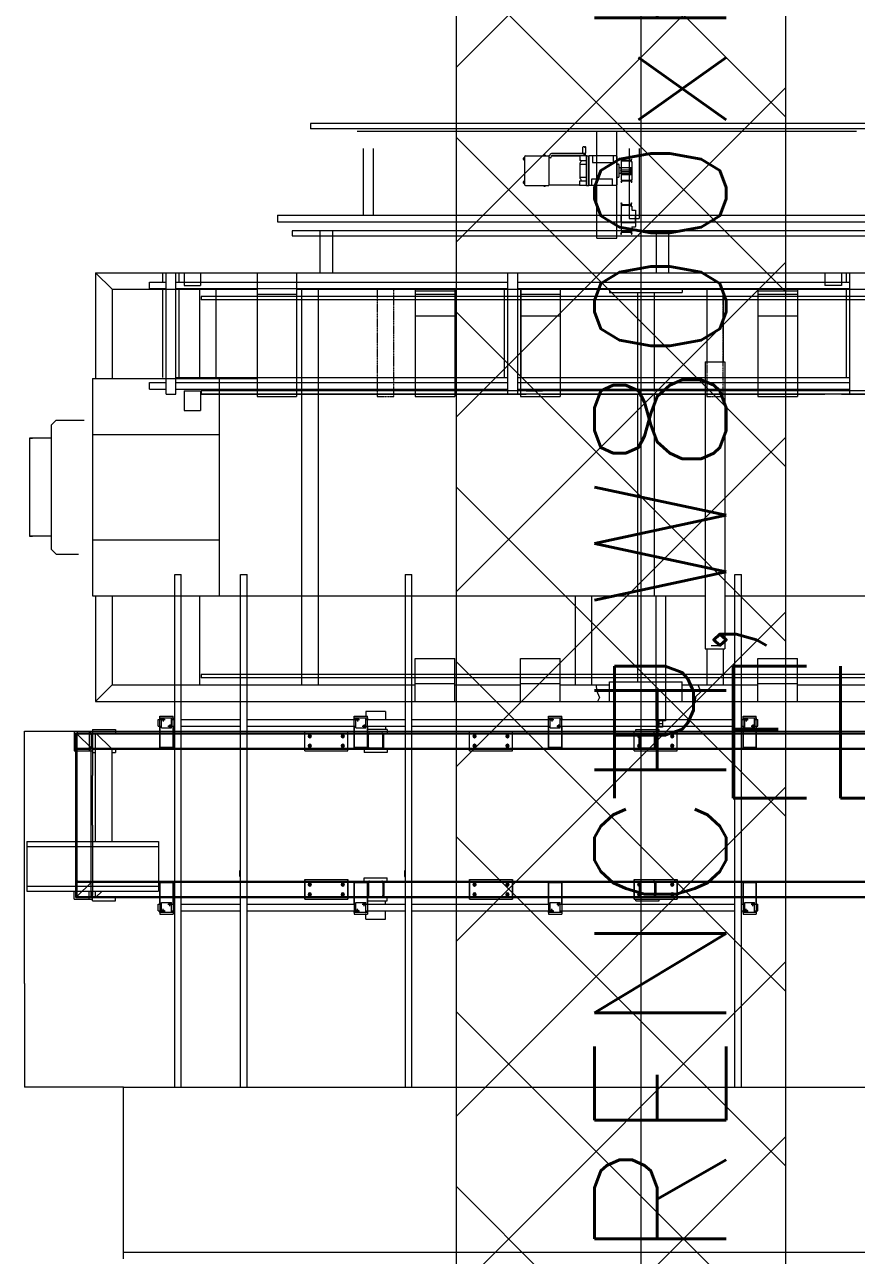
# Model space of a CAD drawing. Extents: x -59767 to 1106559, y -1290 to 1129522.
# Drawn here: x 114988 to 117513, y 257012 to 260745 of the extents above; entities that cross this region are included whole.
import ezdxf

# ---------------------------------------------------------------- set-up
doc = ezdxf.new("R2010")
doc.units = 0
doc.linetypes.add('CENTER', pattern=[2, 1.25, -0.25, 0.25, -0.25])
doc.linetypes.add('PHANTOM', pattern=[2.5, 1.25, -0.25, 0.25, -0.25, 0.25, -0.25])
for name, color, linetype, lineweight in [('TEXT', 3, 'CONTINUOUS', 9), ('TRENCH', 9, 'CONTINUOUS', 9), ('중간선', 5, 'CONTINUOUS', 9), ('중심선', 1, 'CENTER', 9)]:
    doc.layers.add(name, color=color, linetype=linetype, lineweight=lineweight)
doc.styles.get("Standard").update_dxf_attribs({"font": 'romans.shx', "bigfont": 'whtgtxt.shx'})

msp = doc.modelspace()

# ---------------------------------------------------------------- hatches: boundary and pattern name
at = {"layer": 'TRENCH'}
h = msp.add_hatch(dxfattribs=at)
h.set_pattern_fill('ANSI37', color=256, scale=3000)
h.set_pattern_definition([(45, (80395.02, 245394.85), (-265.165, 265.165), []), (135, (80395.02, 245394.85), (-265.165, -265.165), [])])
h.paths.add_polyline_path([(116298.2, 266144.8), (116298.2, 250644.9), (117298.2, 250644.9), (117298.2, 266144.8)])

# ---------------------------------------------------------------- linework, layer by layer
msp.add_lwpolyline([(117298.2, 266144.8), (116298.2, 266144.8), (116298.2, 250644.9), (117298.2, 250644.9)], close=True, dxfattribs=at)
at = {"layer": '중간선', "lineweight": 9}
for p, q in [((115855.8, 260444.9), (115855.8, 260428.9)), ((119355.8, 260444.9), (115855.8, 260444.9)), ((119355.8, 260428.9), (115855.8, 260428.9)), ((115997.8, 260422), (117512.8, 260422)), ((116725.3, 260097), (116725.3, 260422)), ((116785.3, 260097), (116785.3, 260422)), ((116015.8, 260368.8), (116015.8, 260167)), ((116045.8, 260368.8), (116045.8, 260167)), ((116682.7, 260355.4), (116682.7, 260373.1)), ((116691.9, 260355.4), (116691.9, 260373.1)), ((116823.3, 260368.8), (116823.3, 260156.9)), ((116853.3, 260368.8), (116853.3, 260156.9)), ((116501.5, 260338.2), (116502.3, 260338.2)), ((116501.5, 260337.2), (116502.3, 260337.2)), ((116502.3, 260337.2), (116502.3, 260338.2)), ((116504.5, 260334.3), (116504.5, 260341.1)), ((116504.5, 260341.1), (116505.5, 260341.1)), ((116505.5, 260338.1), (116504.5, 260337.4)), ((116504.5, 260334.3), (116505.5, 260334.3)), ((116505.5, 260344), (116505.5, 260260)), ((116508.5, 260347), (116579.3, 260347)), ((116565.8, 260348.7), (116565.8, 260349.2)), ((116566.8, 260348.7), (116565.8, 260348.7)), ((116566.8, 260348.7), (116566.8, 260349.2)), ((116579.3, 260347), (116579.3, 260257)), ((116580.9, 260346.6), (116579.3, 260346.6)), ((116582.9, 260340.8), (116579.3, 260340.8)), ((116582.1, 260347.8), (116582.1, 260348.6)), ((116679.4, 260353.5), (116587.1, 260353.5)), ((116587.9, 260345.7), (116587.9, 260346.6)), ((116670.9, 260346.3), (116587.9, 260346.1)), ((116678.2, 260347.8), (116589.1, 260347.8)), ((116693.3, 260346.7), (116673.1, 260346.7)), ((116673.1, 260346.7), (116673.1, 260332.8)), ((116674.3, 260333), (116693.3, 260333)), ((116682.7, 260355.4), (116691.9, 260355.4)), ((116683.6, 260346.7), (116683.6, 260349.2)), ((116686.1, 260346.7), (116686.1, 260350.9)), ((116688.4, 260346.7), (116688.4, 260353.8)), ((116689.8, 260346.7), (116689.8, 260355.4)), ((116691, 260346.7), (116691, 260355.4)), ((116693.3, 260257.3), (116693.3, 260346.7)), ((116693.3, 260346.5), (116693.8, 260346.5)), ((116693.8, 260346.5), (116693.8, 260257.5)), ((116694.3, 260347), (116700.3, 260347)), ((116700.3, 260257), (116700.3, 260347)), ((116700.3, 260258), (116700.3, 260346)), ((116701.3, 260346), (116700.3, 260346)), ((116783.3, 260347), (116701.3, 260347)), ((116701.3, 260346), (116701.3, 260347)), ((116701.3, 260258), (116701.3, 260346)), ((116712.3, 260347), (116712.3, 260327)), ((116774.8, 260347), (116774.8, 260327)), ((116785.3, 260345), (116785.3, 260259)), ((116673.1, 260324.7), (116673.1, 260279.3)), ((116674.5, 260321.6), (116693.3, 260321.6)), ((116712.3, 260327), (116774.8, 260327)), ((116786.3, 260322), (116790.3, 260322)), ((116792.3, 260284), (116792.3, 260320)), ((116792.3, 260311), (116824.3, 260311)), ((116824.3, 260293), (116792.3, 260293)), ((116799.8, 260304.5), (116824.8, 260304.5)), ((116799.8, 260299.5), (116824.8, 260299.5)), ((116824.3, 260311), (116824.3, 260304.5)), ((116824.3, 260311), (116824.8, 260310.5)), ((116824.3, 260299.5), (116824.3, 260293)), ((116824.3, 260293), (116824.8, 260293.5)), ((116824.8, 260310.5), (116824.8, 260293.5)), ((116501.5, 260266.8), (116502.3, 260266.8)), ((116501.5, 260265.8), (116502.3, 260265.8)), ((116502.3, 260266.8), (116502.3, 260265.8)), ((116504.5, 260269.7), (116504.5, 260262.9)), ((116504.5, 260269.7), (116505.5, 260269.7)), ((116505.5, 260266), (116504.5, 260266.7)), ((116504.5, 260262.9), (116505.5, 260262.9)), ((116508.5, 260257), (116579.3, 260257)), ((116565.8, 260255.3), (116565.8, 260254.8)), ((116566.8, 260255.3), (116565.8, 260255.3)), ((116566.8, 260255.3), (116566.8, 260254.8)), ((116670.9, 260257.7), (116579.3, 260258)), ((116673.1, 260257.3), (116673.1, 260271.3)), ((116693.3, 260257.3), (116673.1, 260257.3)), ((116674.3, 260271), (116693.3, 260271)), ((116674.5, 260282.4), (116693.3, 260282.4)), ((116693.3, 260257.5), (116693.8, 260257.5)), ((116694.3, 260257), (116700.3, 260257)), ((116701.3, 260258), (116700.3, 260258)), ((116701.3, 260258), (116701.3, 260257)), ((116783.3, 260257), (116701.3, 260257)), ((116709.8, 260277), (116772.3, 260277)), ((116709.8, 260257), (116709.8, 260277)), ((116772.3, 260257), (116772.3, 260277)), ((116786.3, 260282), (116790.3, 260282)), ((115755.3, 260167), (115755.3, 260147)), ((115755.3, 260167), (119255.3, 260167)), ((115755.3, 260147), (119255.3, 260147)), ((116823.3, 260156.9), (116853.3, 260156.9)), ((119300.2, 260119), (115800.2, 260119)), ((115800.2, 260119), (115800.2, 260104)), ((115884.7, 260119), (115884.7, 259992)), ((115922.7, 260119), (115922.7, 259992)), ((116904.7, 260119), (116904.7, 259992)), ((116942.7, 260119), (116942.7, 259992)), ((115800.2, 260104), (119300.2, 260104)), ((116725.3, 260097), (116785.3, 260097)), ((115203.7, 259992), (119378.7, 259992)), ((115367.5, 259964.1), (115417.5, 259964.1)), ((115367.5, 259944.1), (115367.5, 259964.1)), ((115407.5, 259964.1), (115407.5, 259992)), ((115417.5, 259624.1), (115417.5, 259992)), ((115447.5, 259624.1), (115447.5, 259992)), ((115447.5, 259964.1), (116455, 259964.1)), ((115457.5, 259964.1), (115457.5, 259992)), ((115472.5, 259992), (115472.5, 259954.1)), ((115522.5, 259992), (115522.5, 259954.1)), ((116455, 259624.1), (116455, 259992)), ((116485, 259624.1), (116485, 259992)), ((116485, 259964.1), (117492.5, 259964.1)), ((117417.5, 259992), (117417.5, 259954.1)), ((117467.5, 259992), (117467.5, 259954.1)), ((117482.5, 259964.1), (117482.5, 259992)), ((117492.5, 259624.1), (117492.5, 259992)), ((115367.5, 259944.1), (115417.5, 259944.1)), ((115407.5, 259674.1), (115407.5, 259944.1)), ((115447.5, 259944.1), (116455, 259944.1)), ((115457.5, 259674.1), (115457.5, 259944.1)), ((115472.5, 259954.1), (115522.5, 259954.1)), ((116445, 259674.1), (116445, 259944.1)), ((116485, 259944.1), (117492.5, 259944.1)), ((116495, 259674.1), (116495, 259944.1)), ((117467.5, 259954.1), (117417.5, 259954.1)), ((117482.5, 259674.1), (117482.5, 259944.1)), ((115367.5, 259659.1), (115417.5, 259659.1)), ((115367.5, 259639.1), (115367.5, 259659.1)), ((115447.5, 259674.1), (116455, 259674.1)), ((115447.5, 259659.1), (116455, 259659.1)), ((116485, 259674.1), (117492.5, 259674.1)), ((116485, 259659.1), (117492.5, 259659.1)), ((115367.5, 259639.1), (115417.5, 259639.1)), ((115417.5, 259624.1), (115447.5, 259624.1)), ((115447.5, 259639.1), (116455, 259639.1)), ((115472.5, 259634.1), (115522.5, 259634.1)), ((115472.5, 259634.1), (115472.5, 259574.1)), ((115522.5, 259634.1), (115522.5, 259574.1)), ((115522.5, 259624.1), (116510, 259624.1)), ((116485, 259639.1), (117492.5, 259639.1)), ((116510, 259634.1), (116560, 259634.1)), ((116560, 259624.1), (117417.5, 259624.1)), ((117467.5, 259634.1), (117417.5, 259634.1)), ((117467.5, 259624.1), (118455, 259624.1)), ((115472.5, 259574.1), (115522.5, 259574.1)), ((114988.1, 257836.7), (114988.1, 258601.7)), ((114988.1, 258601.7), (118988.1, 258601.7)), ((114988.1, 257836.7), (114988.1, 257522)), ((115288.2, 257522), (114988.1, 257522)), ((115288.2, 257002), (115288.2, 257522)), ((115288.2, 257522), (119288.2, 257522)), ((115288.2, 257022), (119288.2, 257022))]:
    msp.add_line(p, q, dxfattribs=at)
at = {"layer": '중간선', "linetype": 'Continuous', "lineweight": 9}
for p, q in [((116798.7, 260337), (116800.4, 260337)), ((116798.7, 260337), (116799.7, 260333.3)), ((116799.1, 260330), (116798.8, 260329.7)), ((116798.8, 260329.7), (116798.8, 260274.3)), ((116799.1, 260330), (116801.3, 260330)), ((116799.7, 260330), (116799.7, 260333.3)), ((116800.4, 260337), (116801.3, 260333.5)), ((116801.3, 260333.5), (116828.3, 260333.5)), ((116801.3, 260330), (116801.3, 260333.5)), ((116801.3, 260331.3), (116828.3, 260331.3)), ((116828.3, 260333.5), (116829.3, 260337)), ((116828.3, 260330), (116828.3, 260333.5)), ((116828.3, 260330), (116830.5, 260330)), ((116829.3, 260337), (116830.9, 260337)), ((116829.9, 260333.3), (116830.9, 260337)), ((116829.9, 260330), (116829.9, 260333.3)), ((116830.5, 260330), (116830.8, 260329.7)), ((116830.8, 260329.7), (116830.8, 260274.3)), ((116798.8, 260311.5), (116799.3, 260311)), ((116798.8, 260292.5), (116799.3, 260293)), ((116799.3, 260311), (116830.3, 260311)), ((116799.3, 260293), (116799.3, 260311)), ((116799.3, 260293), (116830.3, 260293)), ((116830.8, 260311.5), (116830.3, 260311)), ((116830.3, 260293), (116830.3, 260311)), ((116830.8, 260292.5), (116830.3, 260293)), ((116798.7, 260267), (116799.7, 260270.8)), ((116798.7, 260267), (116800.4, 260267)), ((116798.8, 260290.2), (116830.8, 260290.2)), ((116799.1, 260274), (116798.8, 260274.3)), ((116799.1, 260274), (116801.3, 260274)), ((116799.7, 260274), (116799.7, 260270.8)), ((116800.4, 260267), (116801.3, 260270.6)), ((116801.3, 260274), (116801.3, 260270.6)), ((116801.3, 260272.7), (116828.3, 260272.7)), ((116801.3, 260270.6), (116828.3, 260270.6)), ((116828.3, 260274), (116828.3, 260270.6)), ((116828.3, 260274), (116830.5, 260274)), ((116828.3, 260270.6), (116829.3, 260267)), ((116829.3, 260267), (116830.9, 260267)), ((116829.9, 260274), (116829.9, 260270.8)), ((116829.9, 260270.8), (116830.9, 260267)), ((116830.5, 260274), (116830.8, 260274.3)), ((116798.2, 260204.5), (116799.9, 260204.5)), ((116798.2, 260204.5), (116799.7, 260198.9)), ((116799.1, 260194.5), (116798.8, 260194.2)), ((116798.8, 260194.2), (116798.8, 260119.8)), ((116798.8, 260181.7), (116798.8, 260132.3)), ((116799.1, 260194.5), (116801.3, 260194.5)), ((116799.7, 260194.5), (116799.7, 260198.9)), ((116799.9, 260204.5), (116801.3, 260199.1)), ((116801.3, 260199.1), (116828.3, 260199.1)), ((116801.3, 260194.5), (116801.3, 260199.1)), ((116801.3, 260196.9), (116828.3, 260196.9)), ((116828.3, 260199.1), (116829.8, 260204.5)), ((116828.3, 260194.5), (116828.3, 260199.1)), ((116828.3, 260194.5), (116830.5, 260194.5)), ((116829.8, 260204.5), (116831.4, 260204.5)), ((116829.9, 260198.9), (116831.4, 260204.5)), ((116829.9, 260194.5), (116829.9, 260198.9)), ((116830.5, 260194.5), (116830.8, 260194.2)), ((116830.8, 260194.2), (116830.8, 260182)), ((116830.8, 260182), (116842.3, 260182)), ((116842.3, 260182), (116842.8, 260181.5)), ((116842.8, 260181.5), (116842.8, 260132.5)), ((116798.8, 260167.5), (116799.3, 260167)), ((116798.8, 260146.5), (116799.3, 260147)), ((116798.8, 260144.2), (116842.8, 260144.2)), ((116799.3, 260147), (116799.3, 260167)), ((116799.3, 260167), (116842.3, 260167)), ((116799.3, 260147), (116842.3, 260147)), ((116842.3, 260167), (116842.8, 260167.5)), ((116842.3, 260147), (116842.3, 260167)), ((116842.3, 260147), (116842.8, 260146.5)), ((116798.2, 260109.5), (116799.7, 260115.2)), ((116798.2, 260109.5), (116799.9, 260109.5)), ((116799.1, 260119.5), (116798.8, 260119.8)), ((116799.1, 260119.5), (116801.3, 260119.5)), ((116799.7, 260119.5), (116799.7, 260115.2)), ((116799.9, 260109.5), (116801.3, 260114.9)), ((116801.3, 260119.5), (116801.3, 260114.9)), ((116801.3, 260117.1), (116828.3, 260117.1)), ((116801.3, 260114.9), (116828.3, 260114.9)), ((116828.3, 260119.5), (116828.3, 260114.9)), ((116828.3, 260119.5), (116830.5, 260119.5)), ((116828.3, 260114.9), (116829.8, 260109.5)), ((116829.8, 260109.5), (116831.4, 260109.5)), ((116829.9, 260119.5), (116829.9, 260115.2)), ((116829.9, 260115.2), (116831.4, 260109.5)), ((116830.5, 260119.5), (116830.8, 260119.8)), ((116830.8, 260132), (116830.8, 260119.8)), ((116830.8, 260132), (116842.3, 260132)), ((116842.3, 260132), (116842.8, 260132.5)), ((115203.7, 259992), (115203.7, 259672)), ((115253.7, 259942), (115203.7, 259992)), ((115693.7, 259992), (115693.7, 259617)), ((115813.7, 259992), (115813.7, 259617)), ((115253.7, 259942), (115253.7, 259672)), ((115253.7, 259942), (115693.7, 259942)), ((115518.7, 259942), (115518.7, 259672)), ((119378.7, 259920), (115523.7, 259920)), ((115523.7, 259920), (115523.7, 259910)), ((115568.7, 259942), (115568.7, 259672)), ((115693.7, 259927), (115693.7, 259617)), ((115693.7, 259927), (115813.7, 259927)), ((115813.7, 259942), (116983.7, 259942)), ((115813.7, 259927), (115813.7, 259617)), ((115828.7, 259942), (115828.7, 259187)), ((115878.7, 259942), (115878.7, 259187)), ((116173.7, 259942), (116173.7, 259862)), ((116173.7, 259937), (116293.7, 259937)), ((116173.7, 259927), (116173.7, 259617)), ((116173.7, 259927), (116293.7, 259927)), ((116293.7, 259942), (116293.7, 259862)), ((116293.7, 259927), (116293.7, 259617)), ((116493.7, 259942), (116493.7, 259862)), ((116493.7, 259927), (116493.7, 259617)), ((116493.7, 259927), (116613.7, 259927)), ((116613.7, 259942), (116613.7, 259862)), ((116613.7, 259927), (116613.7, 259617)), ((116763.7, 259942), (116763.7, 259932)), ((116763.7, 259932), (116983.7, 259932)), ((116848.7, 259932), (116848.7, 259632)), ((116898.7, 259932), (116898.7, 259632)), ((116983.7, 259942), (118183.7, 259942)), ((116983.7, 259942), (116983.7, 259932)), ((117058.7, 259942), (117058.7, 259722)), ((117108.7, 259942), (117108.7, 259722)), ((117213.7, 259942), (117213.7, 259862)), ((117213.7, 259937), (117333.7, 259937)), ((117213.7, 259927), (117213.7, 259617)), ((117213.7, 259927), (117333.7, 259927)), ((117333.7, 259942), (117333.7, 259862)), ((117333.7, 259927), (117333.7, 259617)), ((119378.7, 259910), (115523.7, 259910)), ((116173.7, 259862), (116293.7, 259862)), ((116493.7, 259862), (116613.7, 259862)), ((117213.7, 259862), (117333.7, 259862)), ((117053.7, 259722), (117053.7, 258852)), ((117053.7, 259722), (117113.7, 259722)), ((117113.7, 259722), (117113.7, 258852)), ((115193.7, 259672), (115693.7, 259672)), ((115193.7, 259672), (115193.7, 259502)), ((115578.7, 259672), (115578.7, 259502)), ((119378.7, 259634), (115523.7, 259634)), ((115523.7, 259634), (115523.7, 259624)), ((119378.7, 259624), (115523.7, 259624)), ((116848.7, 259622), (116848.7, 259012)), ((116898.7, 259622), (116898.7, 259012)), ((115693.7, 259617), (115813.7, 259617)), ((115693.7, 259617), (115813.7, 259617)), ((116173.7, 259617), (116293.7, 259617)), ((116493.7, 259617), (116613.7, 259617)), ((117213.7, 259617), (117333.7, 259617)), ((115068.7, 259530), (115083.7, 259545)), ((115083.7, 259545), (115169.4, 259545)), ((115068.7, 259530), (115068.7, 259154)), ((115002.7, 259491), (115002.7, 259193)), ((115068.7, 259491), (115002.7, 259491)), ((115002.7, 259491), (115012.2, 259491)), ((115193.7, 259502), (115193.7, 259012)), ((115193.7, 259502), (115578.7, 259502)), ((115578.7, 259502), (115578.7, 259012)), ((115002.7, 259205), (115002.7, 259193)), ((115002.7, 259193), (115012.2, 259193)), ((115068.7, 259193), (115002.7, 259193)), ((115013.2, 259193), (115012.2, 259194)), ((115193.7, 259182), (115578.7, 259182)), ((115828.7, 259187), (115828.7, 258742)), ((115878.7, 259187), (115878.7, 258742)), ((115068.7, 259154), (115083.7, 259139)), ((115083.7, 259139), (115152.2, 259139)), ((115443.7, 257522), (115443.7, 259077)), ((115443.7, 259077), (115463.7, 259077)), ((115463.7, 257522), (115463.7, 259077)), ((115643.7, 257522), (115643.7, 259077)), ((115643.7, 259077), (115663.7, 259077)), ((115663.7, 257522), (115663.7, 259077)), ((116143.7, 259077), (116143.7, 257522)), ((116143.7, 259077), (116163.7, 259077)), ((116163.7, 257522), (116163.7, 259077)), ((117143.7, 257522), (117143.7, 259077)), ((117143.7, 259077), (117163.7, 259077)), ((117163.7, 257522), (117163.7, 259077)), ((115193.7, 259012), (116143.7, 259012)), ((115203.7, 259012), (115203.7, 258692)), ((115253.7, 259012), (115253.7, 258742)), ((115518.7, 259012), (115518.7, 258742)), ((116143.7, 259012), (117053.7, 259012)), ((116658.7, 259012), (116658.7, 258742)), ((116708.7, 259012), (116708.7, 258742)), ((116848.7, 259012), (116848.7, 258752)), ((116903.7, 259012), (116903.7, 258633)), ((116933.7, 259012), (116933.7, 258633)), ((117113.7, 259012), (117648.7, 259012)), ((117053.7, 258852), (117113.7, 258852)), ((117058.7, 258852), (117058.7, 258742)), ((117072.2, 258862), (117095.2, 258862)), ((117108.7, 258852), (117108.7, 258742)), ((116173.7, 258822), (116293.7, 258822)), ((116173.7, 258692), (116173.7, 258822)), ((116293.7, 258692), (116293.7, 258822)), ((116493.7, 258822), (116613.7, 258822)), ((116493.7, 258692), (116493.7, 258822)), ((116613.7, 258692), (116613.7, 258822)), ((117213.7, 258822), (117333.7, 258822)), ((117213.7, 258692), (117213.7, 258822)), ((117333.7, 258692), (117333.7, 258822)), ((119378.7, 258774), (115523.7, 258774)), ((115523.7, 258774), (115523.7, 258764)), ((119378.7, 258764), (115523.7, 258764)), ((115253.7, 258742), (115203.7, 258692)), ((115253.7, 258742), (116173.7, 258742)), ((116173.7, 258747), (116293.7, 258747)), ((116293.7, 258742), (116493.7, 258742)), ((116493.7, 258747), (116613.7, 258747)), ((116613.7, 258742), (116763.7, 258742)), ((116722.6, 258742), (116724.1, 258725.7)), ((116724.1, 258725.7), (116732.7, 258704.3)), ((116763.7, 258752), (116983.7, 258752)), ((116763.7, 258692), (116763.7, 258752)), ((116983.7, 258692), (116983.7, 258752)), ((116983.7, 258742), (117213.7, 258742)), ((117032, 258742), (117040.4, 258721.4)), ((117213.7, 258747), (117333.7, 258747)), ((117333.7, 258742), (117613.7, 258742)), ((115203.7, 258692), (119378.7, 258692)), ((116732.7, 258704.3), (116726.9, 258692)), ((117024.3, 258706.4), (117023.5, 258692)), ((117040.4, 258721.4), (117024.3, 258706.4)), ((116083.7, 258662), (116023.7, 258662)), ((116023.7, 258662), (116023.7, 258645.8)), ((116083.7, 258662), (116083.7, 258637)), ((115393.7, 258637), (115403.7, 258637)), ((115393.7, 258617), (115393.7, 258637)), ((115393.7, 258617), (115403.7, 258617)), ((115398.7, 258547), (115398.7, 258647)), ((115398.7, 258647), (115438.7, 258647)), ((115398.7, 258642), (115398.7, 258637)), ((115398.7, 258642), (115438.7, 258642)), ((115398.7, 258617), (115398.7, 258552)), ((115403.1, 258637), (115414.3, 258637)), ((115403.7, 258612), (115403.7, 258642)), ((115403.7, 258612), (115433.7, 258612)), ((115408.7, 258642.6), (115408.7, 258631.4)), ((115423.1, 258617), (115434.3, 258617)), ((115428.7, 258622.6), (115428.7, 258611.4)), ((115433.7, 258612), (115433.7, 258642)), ((115433.7, 258637), (115443.7, 258637)), ((115433.7, 258617), (115443.7, 258617)), ((115438.7, 258547), (115438.7, 258647)), ((115438.7, 258642), (115438.7, 258637)), ((115438.7, 258617), (115438.7, 258552)), ((115463.7, 258637), (115643.7, 258637)), ((115463.7, 258617), (115643.7, 258617)), ((115663.7, 258637), (115993.7, 258637)), ((115663.7, 258617), (115993.7, 258617)), ((115988.7, 258547), (115988.7, 258647)), ((115988.7, 258647), (116028.7, 258647)), ((115988.7, 258642), (116028.7, 258642)), ((115988.7, 258642), (115988.7, 258637)), ((115988.7, 258617), (115988.7, 258552)), ((115993.1, 258637), (116004.3, 258637)), ((115993.7, 258612), (115993.7, 258642)), ((115993.7, 258612), (116023.7, 258612)), ((115998.7, 258642.6), (115998.7, 258631.4)), ((116013.1, 258617), (116024.3, 258617)), ((116018.7, 258622.6), (116018.7, 258611.4)), ((116023.7, 258612), (116023.7, 258642)), ((116023.7, 258637), (116143.7, 258637)), ((116023.7, 258617), (116143.7, 258617)), ((116028.7, 258547), (116028.7, 258647)), ((116028.7, 258642), (116028.7, 258637)), ((116028.7, 258617), (116028.7, 258552)), ((116083.7, 258617), (116083.7, 258607)), ((116163.7, 258637), (116583.7, 258637)), ((116163.7, 258617), (116583.7, 258617)), ((116578.7, 258547), (116578.7, 258647)), ((116578.7, 258647), (116618.7, 258647)), ((116578.7, 258642), (116618.7, 258642)), ((116578.7, 258642), (116578.7, 258637)), ((116578.7, 258617), (116578.7, 258552)), ((116583.1, 258637), (116594.3, 258637)), ((116583.7, 258612), (116583.7, 258642)), ((116583.7, 258612), (116613.7, 258612)), ((116588.7, 258642.6), (116588.7, 258631.4)), ((116603.1, 258617), (116614.3, 258617)), ((116608.7, 258622.6), (116608.7, 258611.4)), ((116613.7, 258612), (116613.7, 258642)), ((116613.7, 258637), (117143.7, 258637)), ((116613.7, 258617), (117143.7, 258617)), ((116618.7, 258547), (116618.7, 258647)), ((116618.7, 258642), (116618.7, 258637)), ((116618.7, 258617), (116618.7, 258552)), ((116933.7, 258633), (116903.7, 258633)), ((116912.7, 258633), (116912.7, 258614)), ((116924.7, 258624), (116912.7, 258624)), ((116924.7, 258614), (116912.7, 258614)), ((116924.7, 258633), (116924.7, 258614)), ((117163.7, 258637), (117173.7, 258637)), ((117163.7, 258617), (117173.7, 258617)), ((117168.7, 258547), (117168.7, 258647)), ((117168.7, 258647), (117208.7, 258647)), ((117168.7, 258642), (117168.7, 258637)), ((117168.7, 258642), (117208.7, 258642)), ((117168.7, 258617), (117168.7, 258552)), ((117173.1, 258637), (117184.3, 258637)), ((117173.7, 258612), (117173.7, 258642)), ((117173.7, 258612), (117203.7, 258612)), ((117178.7, 258642.6), (117178.7, 258631.4)), ((117193.1, 258617), (117204.3, 258617)), ((117198.7, 258622.6), (117198.7, 258611.4)), ((117203.7, 258612), (117203.7, 258642)), ((117203.7, 258637), (117213.7, 258637)), ((117203.7, 258617), (117213.7, 258617)), ((117208.7, 258547), (117208.7, 258647)), ((117208.7, 258642), (117208.7, 258637)), ((117208.7, 258617), (117208.7, 258552)), ((117213.7, 258617), (117213.7, 258637)), ((115138.7, 258602), (115193.7, 258602)), ((115138.7, 258602), (115138.7, 258542)), ((115143.7, 258597), (115398.7, 258597)), ((115143.7, 258467), (115143.7, 258597)), ((115193.7, 258547), (115143.7, 258597)), ((115146.9, 258593.8), (119375.5, 258593.8)), ((115146.9, 258593.8), (115146.9, 258100.2)), ((115183.7, 258602), (115183.7, 258542)), ((115190.5, 258590.6), (115190.5, 258553.4)), ((115193.7, 258607), (115263.7, 258607)), ((115193.7, 258607), (115193.7, 258537)), ((115193.7, 258553.4), (115193.7, 258590.6)), ((115203.7, 258267), (115203.7, 258597)), ((115203.7, 258597), (115398.7, 258597)), ((115203.7, 258597), (115253.7, 258547)), ((115263.7, 258607), (115263.7, 258597)), ((115398.7, 258597), (115438.7, 258597)), ((115438.7, 258597), (115443.7, 258597)), ((115438.7, 258597), (115838.7, 258597)), ((115463.7, 258597), (115643.7, 258597)), ((115663.7, 258597), (115838.7, 258597)), ((115838.7, 258602), (115968.7, 258602)), ((115838.7, 258542), (115838.7, 258602)), ((115838.7, 258542), (115838.7, 258602)), ((115838.7, 258602), (115968.7, 258602)), ((115838.7, 258597), (115968.7, 258597)), ((115843.7, 258597), (115963.7, 258597)), ((115858.7, 258587), (115848.7, 258587)), ((115853.7, 258592), (115853.7, 258582)), ((115948.7, 258587), (115958.7, 258587)), ((115953.7, 258592), (115953.7, 258582)), ((115968.7, 258542), (115968.7, 258602)), ((115968.7, 258542), (115968.7, 258602)), ((115968.7, 258597), (115988.7, 258597)), ((115968.7, 258597), (115988.7, 258597)), ((115988.7, 258597), (116028.7, 258597)), ((115988.7, 258597), (116028.7, 258597)), ((116088.7, 258607), (116028.7, 258607)), ((116028.7, 258597), (116143.7, 258597)), ((116028.7, 258597), (116338.7, 258597)), ((116031.9, 258553.4), (116031.9, 258590.6)), ((116075.5, 258553.4), (116075.5, 258590.6)), ((116078.7, 258553.4), (116078.7, 258590.6)), ((116088.7, 258607), (116088.7, 258597)), ((116163.7, 258597), (116338.7, 258597)), ((116338.7, 258602), (116468.7, 258602)), ((116338.7, 258542), (116338.7, 258602)), ((116338.7, 258542), (116338.7, 258602)), ((116338.7, 258602), (116468.7, 258602)), ((116338.7, 258597), (116468.7, 258597)), ((116343.7, 258597), (116463.7, 258597)), ((116358.7, 258587), (116348.7, 258587)), ((116353.7, 258592), (116353.7, 258582)), ((116448.7, 258587), (116458.7, 258587)), ((116453.7, 258592), (116453.7, 258582)), ((116468.7, 258542), (116468.7, 258602)), ((116468.7, 258542), (116468.7, 258602)), ((116468.7, 258597), (116578.7, 258597)), ((116468.7, 258597), (116578.7, 258597)), ((116578.7, 258597), (116618.7, 258597)), ((116618.7, 258597), (116643.7, 258597)), ((116618.7, 258597), (116838.7, 258597)), ((116663.7, 258597), (116838.7, 258597)), ((116838.7, 258602), (116968.7, 258602)), ((116838.7, 258542), (116838.7, 258602)), ((116838.7, 258542), (116838.7, 258602)), ((116838.7, 258602), (116968.7, 258602)), ((116838.7, 258597), (116968.7, 258597)), ((116843.7, 258607), (116913.7, 258607)), ((116843.7, 258602), (116843.7, 258607)), ((116843.7, 258597), (116963.7, 258597)), ((116858.7, 258587), (116848.7, 258587)), ((116853.7, 258592), (116853.7, 258582)), ((116853.7, 258553.4), (116853.7, 258590.6)), ((116856.9, 258553.4), (116856.9, 258590.6)), ((116900.5, 258553.4), (116900.5, 258590.6)), ((116903.7, 258553.4), (116903.7, 258590.6)), ((116913.7, 258602), (116913.7, 258607)), ((116948.7, 258587), (116958.7, 258587)), ((116953.7, 258592), (116953.7, 258582)), ((116968.7, 258542), (116968.7, 258602)), ((116968.7, 258542), (116968.7, 258602)), ((116968.7, 258597), (117143.7, 258597)), ((116968.7, 258597), (117168.7, 258597)), ((117163.7, 258597), (117168.7, 258597)), ((117168.7, 258597), (117208.7, 258597)), ((117208.7, 258597), (117538.7, 258597)), ((117208.7, 258597), (117538.7, 258597)), ((115138.7, 258542), (115193.7, 258542)), ((115150.1, 258550.2), (115187.3, 258550.2)), ((115150.1, 258547), (115187.3, 258547)), ((115190.5, 258550.2), (119331.9, 258550.2)), ((115190.5, 258143.8), (115190.5, 258550.2)), ((115193.7, 258547), (115838.7, 258547)), ((115193.7, 258547), (115193.7, 258467)), ((115193.7, 258537), (115203.7, 258537)), ((115253.7, 258289.7), (115253.7, 258547)), ((115253.7, 258547), (115443.7, 258547)), ((115253.7, 258537), (115263.7, 258537)), ((115263.7, 258547), (115263.7, 258537)), ((115438.7, 258552), (115398.7, 258552)), ((115463.7, 258547), (115643.7, 258547)), ((115663.7, 258547), (115838.7, 258547)), ((115838.7, 258547), (115968.7, 258547)), ((115838.7, 258542), (115843.7, 258542)), ((115838.7, 258542), (115968.7, 258542)), ((115858.7, 258557), (115848.7, 258557)), ((115853.7, 258552), (115853.7, 258562)), ((115948.7, 258557), (115958.7, 258557)), ((115953.7, 258552), (115953.7, 258562)), ((115963.7, 258542), (115968.7, 258542)), ((115968.7, 258547), (116143.7, 258547)), ((115968.7, 258547), (116338.7, 258547)), ((116028.7, 258552), (115988.7, 258552)), ((116018.7, 258547), (116018.7, 258537)), ((116088.7, 258537), (116018.7, 258537)), ((116072.3, 258550.2), (116035.1, 258550.2)), ((116088.7, 258547), (116088.7, 258537)), ((116163.7, 258547), (116338.7, 258547)), ((116338.7, 258547), (116468.7, 258547)), ((116338.7, 258542), (116343.7, 258542)), ((116338.7, 258542), (116468.7, 258542)), ((116358.7, 258557), (116348.7, 258557)), ((116353.7, 258552), (116353.7, 258562)), ((116448.7, 258557), (116458.7, 258557)), ((116453.7, 258552), (116453.7, 258562)), ((116463.7, 258542), (116468.7, 258542)), ((116468.7, 258547), (116643.7, 258547)), ((116468.7, 258547), (116838.7, 258547)), ((116618.7, 258552), (116578.7, 258552)), ((116663.7, 258547), (116838.7, 258547)), ((116838.7, 258547), (116968.7, 258547)), ((116838.7, 258542), (116843.7, 258542)), ((116838.7, 258542), (116968.7, 258542)), ((116858.7, 258557), (116848.7, 258557)), ((116853.7, 258552), (116853.7, 258562)), ((116897.3, 258550.2), (116860.1, 258550.2)), ((116948.7, 258557), (116958.7, 258557)), ((116953.7, 258552), (116953.7, 258562)), ((116963.7, 258542), (116968.7, 258542)), ((116968.7, 258547), (117143.7, 258547)), ((116968.7, 258547), (117778.7, 258547)), ((117163.7, 258547), (117583.7, 258547)), ((117208.7, 258552), (117168.7, 258552)), ((115143.7, 258317), (115143.7, 258467)), ((115193.7, 258317), (115193.7, 258467)), ((115143.7, 258097), (115143.7, 258317)), ((115193.7, 258317), (115193.7, 258147)), ((115253.7, 258267), (115253.7, 258317)), ((114994.7, 258267), (115394.7, 258267)), ((114994.7, 258267), (114994.7, 258117)), ((114994.7, 258252), (115394.7, 258252)), ((115394.7, 258267), (115394.7, 258117)), ((115640.7, 258179), (115640.7, 258163)), ((116140.7, 258179), (116140.7, 258163)), ((114994.7, 258132), (115394.7, 258132)), ((115193.7, 258147), (115143.7, 258097)), ((115150.1, 258147), (115187.3, 258147)), ((115150.1, 258143.8), (115187.3, 258143.8)), ((115190.5, 258143.8), (119331.9, 258143.8)), ((115190.5, 258103.4), (115190.5, 258140.6)), ((115193.7, 258147), (115838.7, 258147)), ((115193.7, 258140.6), (115193.7, 258103.4)), ((115394.7, 258147), (115443.7, 258147)), ((115398.7, 258147), (115398.7, 258047)), ((115398.7, 258077), (115398.7, 258142)), ((115438.7, 258142), (115398.7, 258142)), ((115438.7, 258147), (115438.7, 258047)), ((115438.7, 258077), (115438.7, 258142)), ((115463.7, 258147), (115643.7, 258147)), ((115642.7, 258161), (115643.7, 258161)), ((115663.7, 258147), (115838.7, 258147)), ((115838.7, 258092), (115838.7, 258152)), ((115838.7, 258152), (115843.7, 258152)), ((115838.7, 258152), (115968.7, 258152)), ((115838.7, 258152), (115838.7, 258092)), ((115838.7, 258147), (115968.7, 258147)), ((115858.7, 258137), (115848.7, 258137)), ((115853.7, 258142), (115853.7, 258132)), ((115948.7, 258137), (115958.7, 258137)), ((115953.7, 258142), (115953.7, 258132)), ((115963.7, 258152), (115968.7, 258152)), ((115968.7, 258092), (115968.7, 258152)), ((115968.7, 258152), (115968.7, 258092)), ((115968.7, 258147), (116143.7, 258147)), ((115968.7, 258147), (116338.7, 258147)), ((115988.7, 258147), (115988.7, 258047)), ((116028.7, 258142), (115988.7, 258142)), ((115988.7, 258077), (115988.7, 258142)), ((116018.7, 258157), (116088.7, 258157)), ((116018.7, 258147), (116018.7, 258157)), ((116028.7, 258147), (116028.7, 258047)), ((116028.7, 258077), (116028.7, 258142)), ((116031.9, 258140.6), (116031.9, 258103.4)), ((116072.3, 258143.8), (116035.1, 258143.8)), ((116075.5, 258140.6), (116075.5, 258103.4)), ((116078.7, 258140.6), (116078.7, 258103.4)), ((116088.7, 258147), (116088.7, 258157)), ((116142.7, 258161), (116143.7, 258161)), ((116163.7, 258147), (116338.7, 258147)), ((116338.7, 258092), (116338.7, 258152)), ((116338.7, 258152), (116343.7, 258152)), ((116338.7, 258152), (116468.7, 258152)), ((116338.7, 258152), (116338.7, 258092)), ((116338.7, 258147), (116468.7, 258147)), ((116358.7, 258137), (116348.7, 258137)), ((116353.7, 258142), (116353.7, 258132)), ((116448.7, 258137), (116458.7, 258137)), ((116453.7, 258142), (116453.7, 258132)), ((116463.7, 258152), (116468.7, 258152)), ((116468.7, 258092), (116468.7, 258152)), ((116468.7, 258152), (116468.7, 258092)), ((116468.7, 258147), (116643.7, 258147)), ((116468.7, 258147), (116838.7, 258147)), ((116578.7, 258147), (116578.7, 258047)), ((116618.7, 258142), (116578.7, 258142)), ((116578.7, 258077), (116578.7, 258142)), ((116618.7, 258147), (116618.7, 258047)), ((116618.7, 258077), (116618.7, 258142)), ((116663.7, 258147), (116838.7, 258147)), ((116838.7, 258092), (116838.7, 258152)), ((116838.7, 258152), (116843.7, 258152)), ((116838.7, 258152), (116968.7, 258152)), ((116838.7, 258152), (116838.7, 258092)), ((116838.7, 258147), (116968.7, 258147)), ((116858.7, 258137), (116848.7, 258137)), ((116853.7, 258142), (116853.7, 258132)), ((116853.7, 258140.6), (116853.7, 258103.4)), ((116856.9, 258140.6), (116856.9, 258103.4)), ((116897.3, 258143.8), (116860.1, 258143.8)), ((116900.5, 258140.6), (116900.5, 258103.4)), ((116903.7, 258140.6), (116903.7, 258103.4)), ((116948.7, 258137), (116958.7, 258137)), ((116953.7, 258142), (116953.7, 258132)), ((116963.7, 258152), (116968.7, 258152)), ((116968.7, 258092), (116968.7, 258152)), ((116968.7, 258152), (116968.7, 258092)), ((116968.7, 258147), (117143.7, 258147)), ((116968.7, 258147), (117778.7, 258147)), ((117163.7, 258147), (117583.7, 258147)), ((117168.7, 258147), (117168.7, 258047)), ((117168.7, 258077), (117168.7, 258142)), ((117208.7, 258142), (117168.7, 258142)), ((117208.7, 258147), (117208.7, 258047)), ((117208.7, 258077), (117208.7, 258142)), ((114994.7, 258117), (115394.7, 258117)), ((115138.7, 258092), (115138.7, 258117)), ((115138.7, 258092), (115193.7, 258092)), ((115143.7, 258097), (115398.7, 258097)), ((115146.9, 258100.2), (119375.5, 258100.2)), ((115183.7, 258092), (115183.7, 258117)), ((115193.7, 258087), (115193.7, 258117)), ((115203.7, 258097), (115223.7, 258117)), ((115203.7, 258097), (115203.7, 258117)), ((115203.7, 258097), (115398.7, 258097)), ((115263.7, 258087), (115263.7, 258097)), ((115398.7, 258097), (115438.7, 258097)), ((115438.7, 258097), (115443.7, 258097)), ((115438.7, 258097), (115838.7, 258097)), ((115463.7, 258097), (115643.7, 258097)), ((115663.7, 258097), (115838.7, 258097)), ((115838.7, 258097), (115968.7, 258097)), ((115838.7, 258092), (115968.7, 258092)), ((115838.7, 258092), (115968.7, 258092)), ((115843.7, 258097), (115963.7, 258097)), ((115858.7, 258107), (115848.7, 258107)), ((115853.7, 258102), (115853.7, 258112)), ((115948.7, 258107), (115958.7, 258107)), ((115953.7, 258102), (115953.7, 258112)), ((115968.7, 258097), (115988.7, 258097)), ((115968.7, 258097), (115988.7, 258097)), ((115988.7, 258097), (116028.7, 258097)), ((115988.7, 258097), (116028.7, 258097)), ((116028.7, 258097), (116143.7, 258097)), ((116028.7, 258097), (116338.7, 258097)), ((116088.7, 258087), (116088.7, 258097)), ((116163.7, 258097), (116338.7, 258097)), ((116338.7, 258097), (116468.7, 258097)), ((116338.7, 258092), (116468.7, 258092)), ((116338.7, 258092), (116468.7, 258092)), ((116343.7, 258097), (116463.7, 258097)), ((116358.7, 258107), (116348.7, 258107)), ((116353.7, 258102), (116353.7, 258112)), ((116448.7, 258107), (116458.7, 258107)), ((116453.7, 258102), (116453.7, 258112)), ((116468.7, 258097), (116578.7, 258097)), ((116468.7, 258097), (116578.7, 258097)), ((116578.7, 258097), (116618.7, 258097)), ((116618.7, 258097), (116643.7, 258097)), ((116618.7, 258097), (116838.7, 258097)), ((116663.7, 258097), (116838.7, 258097)), ((116838.7, 258097), (116968.7, 258097)), ((116838.7, 258092), (116968.7, 258092)), ((116838.7, 258092), (116968.7, 258092)), ((116843.7, 258097), (116963.7, 258097)), ((116843.7, 258087), (116843.7, 258092)), ((116858.7, 258107), (116848.7, 258107)), ((116853.7, 258102), (116853.7, 258112)), ((116913.7, 258087), (116913.7, 258092)), ((116948.7, 258107), (116958.7, 258107)), ((116953.7, 258102), (116953.7, 258112)), ((116968.7, 258097), (117143.7, 258097)), ((116968.7, 258097), (117168.7, 258097)), ((117163.7, 258097), (117168.7, 258097)), ((117168.7, 258097), (117208.7, 258097)), ((117208.7, 258097), (117538.7, 258097)), ((117208.7, 258097), (117538.7, 258097)), ((115193.7, 258087), (115263.7, 258087)), ((115393.7, 258077), (115403.7, 258077)), ((115393.7, 258057), (115393.7, 258077)), ((115393.7, 258057), (115403.7, 258057)), ((115398.7, 258052), (115398.7, 258057)), ((115438.7, 258052), (115398.7, 258052)), ((115403.1, 258057), (115414.3, 258057)), ((115403.7, 258052), (115403.7, 258082)), ((115403.7, 258082), (115433.7, 258082)), ((115408.7, 258051.4), (115408.7, 258062.6)), ((115423.1, 258077), (115434.3, 258077)), ((115428.7, 258071.4), (115428.7, 258082.6)), ((115433.7, 258052), (115433.7, 258082)), ((115433.7, 258077), (115443.7, 258077)), ((115433.7, 258057), (115443.7, 258057)), ((115438.7, 258052), (115438.7, 258057)), ((115463.7, 258077), (115643.7, 258077)), ((115463.7, 258057), (115643.7, 258057)), ((115663.7, 258077), (115993.7, 258077)), ((115663.7, 258057), (115993.7, 258057)), ((115988.7, 258052), (115988.7, 258057)), ((116028.7, 258052), (115988.7, 258052)), ((115993.1, 258057), (116004.3, 258057)), ((115993.7, 258082), (116023.7, 258082)), ((115993.7, 258052), (115993.7, 258082)), ((115998.7, 258051.4), (115998.7, 258062.6)), ((116013.1, 258077), (116024.3, 258077)), ((116018.7, 258071.4), (116018.7, 258082.6)), ((116023.7, 258052), (116023.7, 258082)), ((116023.7, 258077), (116143.7, 258077)), ((116023.7, 258077), (116083.7, 258077)), ((116023.7, 258057), (116143.7, 258057)), ((116028.7, 258087), (116088.7, 258087)), ((116028.7, 258052), (116028.7, 258057)), ((116083.7, 258077), (116083.7, 258087)), ((116083.7, 258032), (116083.7, 258057)), ((116163.7, 258077), (116583.7, 258077)), ((116163.7, 258057), (116583.7, 258057)), ((116578.7, 258052), (116578.7, 258057)), ((116618.7, 258052), (116578.7, 258052)), ((116583.1, 258057), (116594.3, 258057)), ((116583.7, 258052), (116583.7, 258082)), ((116583.7, 258082), (116613.7, 258082)), ((116588.7, 258051.4), (116588.7, 258062.6)), ((116603.1, 258077), (116614.3, 258077)), ((116608.7, 258071.4), (116608.7, 258082.6)), ((116613.7, 258052), (116613.7, 258082)), ((116613.7, 258077), (117143.7, 258077)), ((116613.7, 258057), (117143.7, 258057)), ((116618.7, 258052), (116618.7, 258057)), ((116843.7, 258087), (116913.7, 258087)), ((117163.7, 258077), (117173.7, 258077)), ((117163.7, 258057), (117173.7, 258057)), ((117168.7, 258052), (117168.7, 258057)), ((117208.7, 258052), (117168.7, 258052)), ((117173.1, 258057), (117184.3, 258057)), ((117173.7, 258052), (117173.7, 258082)), ((117173.7, 258082), (117203.7, 258082)), ((117178.7, 258051.4), (117178.7, 258062.6)), ((117193.1, 258077), (117204.3, 258077)), ((117198.7, 258071.4), (117198.7, 258082.6)), ((117203.7, 258052), (117203.7, 258082)), ((117203.7, 258077), (117213.7, 258077)), ((117203.7, 258057), (117213.7, 258057)), ((117208.7, 258052), (117208.7, 258057)), ((117213.7, 258057), (117213.7, 258077)), ((115398.7, 258047), (115438.7, 258047)), ((115988.7, 258047), (116028.7, 258047)), ((116023.7, 258032), (116023.7, 258049)), ((116023.7, 258032), (116083.7, 258032)), ((116578.7, 258047), (116618.7, 258047)), ((117168.7, 258047), (117208.7, 258047))]:
    msp.add_line(p, q, dxfattribs=at)
at = {"layer": '중간선', "linetype": 'PHANTOM', "lineweight": 9}
for p, q in [((116108.7, 259942), (116058.7, 259942)), ((116058.7, 259942), (116058.7, 259617)), ((116108.7, 259617), (116108.7, 259942)), ((117108.7, 259942), (117058.7, 259942)), ((117058.7, 259942), (117058.7, 259617)), ((117108.7, 259617), (117108.7, 259942)), ((116058.7, 259617), (116108.7, 259617)), ((117058.7, 259617), (117108.7, 259617))]:
    msp.add_line(p, q, dxfattribs=at)
at = {"layer": '중간선', "linetype": 'Continuous', "lineweight": 9}
for centre, radius in [((115408.7, 258637), 3), ((115428.7, 258617), 3), ((115998.7, 258637), 3), ((116018.7, 258617), 3), ((116588.7, 258637), 3), ((116608.7, 258617), 3), ((117178.7, 258637), 3), ((117198.7, 258617), 3), ((115853.7, 258587), 3), ((115853.7, 258587), 2.46), ((115953.7, 258587), 3), ((115953.7, 258587), 2.46), ((116353.7, 258587), 3), ((116353.7, 258587), 2.46), ((116453.7, 258587), 3), ((116453.7, 258587), 2.46), ((116853.7, 258587), 3), ((116853.7, 258587), 2.46), ((116953.7, 258587), 3), ((116953.7, 258587), 2.46), ((115853.7, 258557), 3), ((115853.7, 258557), 2.46), ((115953.7, 258557), 3), ((115953.7, 258557), 2.46), ((116353.7, 258557), 3), ((116353.7, 258557), 2.46), ((116453.7, 258557), 3), ((116453.7, 258557), 2.46), ((116853.7, 258557), 3), ((116853.7, 258557), 2.46), ((116953.7, 258557), 3), ((116953.7, 258557), 2.46), ((115853.7, 258137), 3), ((115853.7, 258137), 2.46), ((115953.7, 258137), 3), ((115953.7, 258137), 2.46), ((116353.7, 258137), 3), ((116353.7, 258137), 2.46), ((116453.7, 258137), 3), ((116453.7, 258137), 2.46), ((116853.7, 258137), 3), ((116853.7, 258137), 2.46), ((116953.7, 258137), 3), ((116953.7, 258137), 2.46), ((115853.7, 258107), 3), ((115853.7, 258107), 2.46), ((115953.7, 258107), 3), ((115953.7, 258107), 2.46), ((116353.7, 258107), 3), ((116353.7, 258107), 2.46), ((116453.7, 258107), 3), ((116453.7, 258107), 2.46), ((116853.7, 258107), 3), ((116853.7, 258107), 2.46), ((116953.7, 258107), 3), ((116953.7, 258107), 2.46), ((115408.7, 258057), 3), ((115428.7, 258077), 3), ((115998.7, 258057), 3), ((116018.7, 258077), 3), ((116588.7, 258057), 3), ((116608.7, 258077), 3), ((117178.7, 258057), 3), ((117198.7, 258077), 3)]:
    msp.add_circle(centre, radius, dxfattribs=at)
at = {"layer": '중간선', "lineweight": 9}
for centre, radius, start, end in [((116685.1, 260371.4), 2.97, 41.817, 144.3471), ((116689.5, 260371.4), 2.97, 35.6529, 138.183), ((116689.8, 260375.9), 3.56, 226.2738, 307.5621), ((116506.8, 260337.7), 5.24, 164.9962, 180), ((116506.8, 260337.7), 5.24, 180, 195.0038), ((116505.3, 260338.1), 3.69, 147.0948, 164.9962), ((116505.3, 260337.3), 3.69, 195.0038, 212.9052), ((116504.3, 260338.7), 2.56, 122.6253, 147.0948), ((116504.3, 260336.7), 2.56, 212.9052, 237.3747), ((116503.7, 260339.7), 1.46, 90, 122.6253), ((116503.7, 260335.8), 1.46, 237.3747, 270), ((116503.7, 260339.7), 1.46, 57.3747, 90), ((116503.7, 260335.8), 1.46, 270, 302.6253), ((116503.1, 260338.7), 2.56, 57.005, 57.3747), ((116503.1, 260336.7), 2.56, 302.6253, 302.995), ((116508.5, 260344), 3, 90, 180), ((116564.7, 260347.6), 1.04, 146.1429, 180), ((116564.7, 260347.6), 1.04, 180, 212.8352), ((116565.5, 260347.1), 1.97, 121.6917, 146.1429), ((116566, 260346.2), 2.93, 104.3454, 121.6917), ((116566.3, 260344.9), 4.28, 90, 104.3454), ((116566.3, 260344.9), 4.28, 75.6546, 90), ((116566.7, 260346.2), 2.93, 58.3083, 75.6546), ((116567.2, 260347.1), 1.97, 33.8571, 58.3083), ((116567.9, 260347.6), 1.04, 0, 33.8571), ((116567.9, 260347.6), 1.04, 327.1648, 360), ((116580.9, 260347.8), 1.23, 270, 0), ((116587.1, 260348.6), 4.94, 90, 180), ((116582.9, 260345.7), 4.94, 270, 0), ((116589.1, 260346.6), 1.23, 90, 180), ((116670.8, 260353.3), 7, 270.4801, 289.2777), ((116674.7, 260328.3), 4.7, 95.06, 109.9475), ((116674.7, 260328.3), 4.7, 77.2767, 84.94), ((116675.5, 260330.4), 2.5, 32.2966, 83.021), ((116670.5, 260332.6), 7.67, 313.0904, 336.8138), ((116675, 260330.7), 2.78, 337.179, 22.821), ((116678.2, 260359.4), 11.6, 270, 339.5875), ((116679.4, 260359.4), 5.9, 270, 316.4904), ((116694.3, 260346.5), 0.5, 90, 180), ((116783.3, 260345), 2, 0, 90), ((116708.9, 260286.7), 52.2, 129.3932, 133.2535), ((116786.3, 260323), 1, 180, 270), ((116790.3, 260320), 2, 0, 90), ((116799.8, 260302), 2.5, 90, 270), ((116506.8, 260266.3), 5.24, 164.9962, 180), ((116506.8, 260266.3), 5.24, 180, 195.0038), ((116505.3, 260266.7), 3.69, 147.0948, 164.9962), ((116505.3, 260265.9), 3.69, 195.0038, 212.9052), ((116504.3, 260267.3), 2.56, 122.6253, 147.0948), ((116504.3, 260265.3), 2.56, 212.9052, 237.3747), ((116503.7, 260268.2), 1.46, 90, 122.6253), ((116503.7, 260264.4), 1.46, 237.3747, 270), ((116503.7, 260268.2), 1.46, 57.3747, 90), ((116503.7, 260264.4), 1.46, 270, 302.6253), ((116503.1, 260267.3), 2.56, 57.005, 57.3747), ((116503.1, 260265.3), 2.56, 302.6253, 302.995), ((116508.5, 260260), 3, 180, 270), ((116564.7, 260256.5), 1.04, 147.1648, 180), ((116564.7, 260256.5), 1.04, 180, 213.8571), ((116565.5, 260257), 1.97, 213.8571, 238.3083), ((116566, 260257.8), 2.93, 238.3083, 255.6546), ((116566.3, 260259.1), 4.28, 255.6546, 270), ((116566.3, 260259.1), 4.28, 270, 284.3454), ((116566.7, 260257.8), 2.93, 284.3454, 301.6917), ((116567.2, 260257), 1.97, 301.6917, 326.1429), ((116567.9, 260256.5), 1.04, 0, 32.8352), ((116567.9, 260256.5), 1.04, 326.1429, 360), ((116670.8, 260250.7), 7, 70.7223, 89.5199), ((116708.9, 260317.3), 52.2, 226.7465, 230.6068), ((116674.7, 260275.7), 4.7, 250.0525, 264.94), ((116674.7, 260275.7), 4.7, 275.06, 282.7233), ((116670.5, 260271.4), 7.67, 23.1862, 46.9096), ((116675.5, 260273.6), 2.5, 276.979, 327.7034), ((116675, 260273.3), 2.78, 337.179, 22.821), ((116694.3, 260257.5), 0.5, 180, 270), ((116783.3, 260259), 2, 270, 0), ((116786.3, 260281), 1, 90, 180), ((116790.3, 260284), 2, 270, 0)]:
    msp.add_arc(centre, radius, start, end, dxfattribs=at)
at = {"layer": '중간선', "linetype": 'Continuous', "lineweight": 9}
for centre, radius, start, end in [((115150.1, 258590.6), 6.4, 90, 180), ((115150.1, 258590.6), 3.2, 90, 180), ((115187.3, 258590.6), 6.4, 0, 90), ((115187.3, 258590.6), 3.2, 0, 90), ((115853.7, 258587), 5, 0, 180), ((115853.7, 258587), 5, 180, 0), ((115953.7, 258587), 5, 0, 180), ((115953.7, 258587), 5, 180, 0), ((116035.1, 258590.6), 6.4, 90, 180), ((116035.1, 258590.6), 3.2, 90, 180), ((116072.3, 258590.6), 6.4, 0, 90), ((116072.3, 258590.6), 3.2, 0, 90), ((116353.7, 258587), 5, 0, 180), ((116353.7, 258587), 5, 180, 0), ((116453.7, 258587), 5, 0, 180), ((116453.7, 258587), 5, 180, 0), ((116853.7, 258587), 5, 0, 180), ((116853.7, 258587), 5, 180, 0), ((116860.1, 258590.6), 6.4, 90, 180), ((116860.1, 258590.6), 3.2, 90, 180), ((116897.3, 258590.6), 6.4, 0, 90), ((116897.3, 258590.6), 3.2, 0, 90), ((116953.7, 258587), 5, 0, 180), ((116953.7, 258587), 5, 180, 0), ((115150.1, 258553.4), 6.4, 180, 270), ((115150.1, 258553.4), 3.2, 180, 270), ((115187.3, 258553.4), 3.2, 270, 0), ((115187.3, 258553.4), 6.4, 270, 0), ((115853.7, 258557), 5, 0, 180), ((115853.7, 258557), 5, 180, 0), ((115953.7, 258557), 5, 0, 180), ((115953.7, 258557), 5, 180, 0), ((116035.1, 258553.4), 6.4, 180, 270), ((116035.1, 258553.4), 3.2, 180, 270), ((116072.3, 258553.4), 3.2, 270, 0), ((116072.3, 258553.4), 6.4, 270, 0), ((116353.7, 258557), 5, 0, 180), ((116353.7, 258557), 5, 180, 0), ((116453.7, 258557), 5, 0, 180), ((116453.7, 258557), 5, 180, 0), ((116853.7, 258557), 5, 0, 180), ((116853.7, 258557), 5, 180, 0), ((116860.1, 258553.4), 6.4, 180, 270), ((116860.1, 258553.4), 3.2, 180, 270), ((116897.3, 258553.4), 3.2, 270, 0), ((116897.3, 258553.4), 6.4, 270, 0), ((116953.7, 258557), 5, 0, 180), ((116953.7, 258557), 5, 180, 0), ((115150.1, 258140.6), 6.4, 90, 180), ((115150.1, 258140.6), 3.2, 90, 180), ((115642.7, 258163), 2, 180, 270), ((115853.7, 258137), 5, 0, 180), ((115853.7, 258137), 5, 180, 0), ((115953.7, 258137), 5, 0, 180), ((115953.7, 258137), 5, 180, 0), ((116035.1, 258140.6), 6.4, 90, 180), ((116035.1, 258140.6), 3.2, 90, 180), ((116072.3, 258140.6), 6.4, 0, 90), ((116072.3, 258140.6), 3.2, 0, 90), ((116142.7, 258163), 2, 180, 270), ((116353.7, 258137), 5, 0, 180), ((116353.7, 258137), 5, 180, 0), ((116453.7, 258137), 5, 0, 180), ((116453.7, 258137), 5, 180, 0), ((116853.7, 258137), 5, 0, 180), ((116853.7, 258137), 5, 180, 0), ((116860.1, 258140.6), 6.4, 90, 180), ((116860.1, 258140.6), 3.2, 90, 180), ((116897.3, 258140.6), 6.4, 0, 90), ((116897.3, 258140.6), 3.2, 0, 90), ((116953.7, 258137), 5, 0, 180), ((116953.7, 258137), 5, 180, 0), ((115150.1, 258103.4), 6.4, 180, 270), ((115150.1, 258103.4), 3.2, 180, 270), ((115187.3, 258103.4), 6.4, 270, 0), ((115187.3, 258103.4), 3.2, 270, 0), ((115853.7, 258107), 5, 0, 180), ((115853.7, 258107), 5, 180, 0), ((115953.7, 258107), 5, 0, 180), ((115953.7, 258107), 5, 180, 0), ((116035.1, 258103.4), 6.4, 180, 270), ((116035.1, 258103.4), 3.2, 180, 270), ((116072.3, 258103.4), 3.2, 270, 0), ((116072.3, 258103.4), 6.4, 270, 0), ((116353.7, 258107), 5, 0, 180), ((116353.7, 258107), 5, 180, 0), ((116453.7, 258107), 5, 0, 180), ((116453.7, 258107), 5, 180, 0), ((116853.7, 258107), 5, 0, 180), ((116853.7, 258107), 5, 180, 0), ((116860.1, 258103.4), 6.4, 180, 270), ((116860.1, 258103.4), 3.2, 180, 270), ((116897.3, 258103.4), 3.2, 270, 0), ((116897.3, 258103.4), 6.4, 270, 0), ((116953.7, 258107), 5, 0, 180), ((116953.7, 258107), 5, 180, 0)]:
    msp.add_arc(centre, radius, start, end, dxfattribs=at)
at = {"layer": '중심선'}
msp.add_line((116858.2, 266444.9), (116858.2, 240444.9), dxfattribs=at)

# ---------------------------------------------------------------- texts
at = {"layer": 'TEXT', "lineweight": 9}
msp.add_text('TRENCH,W800xH500(F11)', height=400, rotation=90, dxfattribs=at).set_placement((117117.7, 256719.4))
msp.add_text('PELLET LOADER(M06)', height=400, dxfattribs=at).set_placement((116710, 258398.9))

doc.saveas('drawing.dxf')
